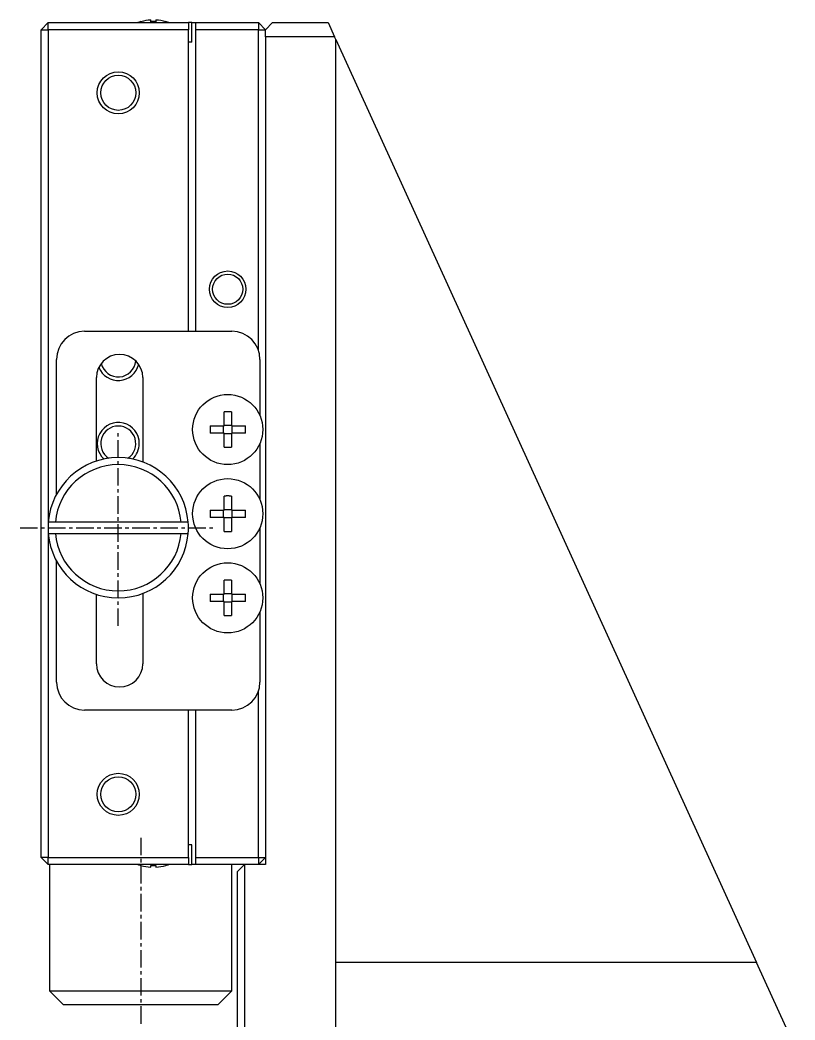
# Model space of a CAD drawing. Extents: x 96 to 331, y 38 to 298.
# Drawn here: x 228.7 to 283.9, y 95.3 to 166.6 of the extents above; entities that cross this region are included whole.
import ezdxf

# ---------------------------------------------------------------- set-up
doc = ezdxf.new("R2010")
doc.units = 0
doc.linetypes.add('CENTER', pattern=[2, 1.25, -0.25, 0.25, -0.25])
doc.layers.get('0').update_dxf_attribs({"linetype": 'CONTINUOUS'})
doc.layers.add('CENTER', color=1, linetype='CENTER')

msp = doc.modelspace()

# ---------------------------------------------------------------- linework, layer by layer
at = {"color": 7, "linetype": 'CONTINUOUS'}
for p, q in [((230.171, 165.899), (230.671, 166.399)), ((230.671, 166.399), (240.671, 166.399)), ((230.671, 165.899), (230.671, 166.399)), ((237.284, 166.469), (237.282, 166.473)), ((237.991, 166.469), (237.991, 166.589)), ((238.351, 166.589), (238.351, 166.469)), ((239.059, 166.473), (239.057, 166.469)), ((240.921, 166.399), (240.671, 166.399)), ((240.671, 166.399), (240.671, 165.899)), ((240.921, 166.399), (241.171, 166.399)), ((240.921, 164.999), (240.921, 166.399)), ((241.171, 166.399), (245.671, 166.399)), ((241.171, 166.399), (241.171, 165.899)), ((245.671, 166.399), (246.171, 165.899)), ((245.671, 166.399), (245.671, 165.899)), ((246.671, 166.399), (246.171, 165.899)), ((246.671, 166.399), (250.624, 166.399)), ((250.624, 166.399), (251.08, 165.399)), ((230.171, 106.899), (230.171, 165.899)), ((230.171, 165.899), (230.671, 165.899)), ((230.671, 165.899), (230.671, 130.399)), ((240.671, 165.899), (230.671, 165.899)), ((240.671, 144.399), (240.671, 165.899)), ((245.671, 165.899), (241.171, 165.899)), ((241.171, 165.899), (241.171, 144.399)), ((245.671, 143.024), (245.671, 165.899)), ((245.671, 165.899), (246.171, 165.899)), ((246.171, 165.399), (246.171, 165.899)), ((246.171, 165.399), (246.171, 106.399)), ((251.08, 165.399), (246.171, 165.399)), ((251.171, 165.2), (251.08, 165.399)), ((240.921, 164.999), (240.671, 164.999)), ((251.171, 165.2), (281.158, 99.399)), ((251.171, 163.399), (251.171, 165.2)), ((251.171, 163.049), (251.171, 163.399)), ((251.171, 159.749), (251.171, 163.049)), ((251.171, 159.399), (251.171, 159.749)), ((251.171, 113.399), (251.171, 159.399)), ((233.271, 144.399), (243.771, 144.399)), ((231.271, 132.774), (231.271, 142.399)), ((245.771, 142.399), (245.771, 138.379)), ((234.121, 135.153), (234.121, 141.099)), ((237.421, 141.099), (237.421, 135.083)), ((243.211, 137.659), (243.211, 138.658)), ((243.731, 138.658), (243.731, 137.659)), ((242.212, 137.659), (243.211, 137.659)), ((243.169, 137.139), (243.169, 137.659)), ((243.211, 137.7), (243.731, 137.7)), ((243.731, 137.659), (244.729, 137.659)), ((243.772, 137.659), (243.772, 137.139)), ((243.211, 137.139), (242.212, 137.139)), ((243.211, 136.14), (243.211, 137.139)), ((243.731, 137.098), (243.211, 137.098)), ((244.729, 137.139), (243.731, 137.139)), ((243.731, 137.139), (243.731, 136.14)), ((245.771, 136.419), (245.771, 132.379)), ((243.211, 131.659), (243.211, 132.658)), ((243.731, 132.658), (243.731, 131.659)), ((242.212, 131.659), (243.211, 131.659)), ((243.169, 131.139), (243.169, 131.659)), ((243.211, 131.7), (243.731, 131.7)), ((243.731, 131.659), (244.729, 131.659)), ((243.772, 131.659), (243.772, 131.139)), ((231.189, 130.799), (230.687, 130.799)), ((240.153, 130.799), (231.189, 130.799)), ((240.655, 130.799), (240.153, 130.799)), ((243.211, 131.139), (242.212, 131.139)), ((243.211, 130.14), (243.211, 131.139)), ((243.731, 131.098), (243.211, 131.098)), ((243.731, 131.139), (243.731, 130.14)), ((244.729, 131.139), (243.731, 131.139)), ((230.671, 130.399), (230.671, 106.899)), ((230.687, 129.999), (231.189, 129.999)), ((231.189, 129.999), (240.153, 129.999)), ((240.153, 129.999), (240.655, 129.999)), ((245.771, 130.419), (245.771, 126.379)), ((231.271, 119.399), (231.271, 128.024)), ((243.211, 125.659), (243.211, 126.658)), ((243.731, 126.658), (243.731, 125.659)), ((234.121, 120.699), (234.121, 125.645)), ((237.421, 125.715), (237.421, 120.699)), ((242.212, 125.659), (243.211, 125.659)), ((243.169, 125.139), (243.169, 125.659)), ((243.211, 125.7), (243.731, 125.7)), ((243.731, 125.659), (244.729, 125.659)), ((243.772, 125.659), (243.772, 125.139)), ((243.211, 125.139), (242.212, 125.139)), ((243.211, 124.14), (243.211, 125.139)), ((243.731, 125.098), (243.211, 125.098)), ((244.729, 125.139), (243.731, 125.139)), ((243.731, 125.139), (243.731, 124.14)), ((245.771, 124.419), (245.771, 119.399)), ((245.671, 106.899), (245.671, 118.775)), ((243.771, 117.399), (233.271, 117.399)), ((240.671, 106.899), (240.671, 117.399)), ((241.171, 117.399), (241.171, 106.899)), ((251.171, 113.049), (251.171, 113.399)), ((251.171, 109.749), (251.171, 113.049)), ((251.171, 109.399), (251.171, 109.749)), ((251.171, 89.399), (251.171, 109.399)), ((240.921, 107.799), (240.671, 107.799)), ((240.921, 106.399), (240.921, 107.799)), ((230.671, 106.399), (230.171, 106.899)), ((230.671, 106.899), (230.171, 106.899)), ((230.671, 106.899), (240.671, 106.899)), ((230.671, 106.399), (230.671, 106.899)), ((240.671, 106.399), (230.671, 106.399)), ((230.771, 106.399), (230.771, 97.399)), ((237.282, 106.325), (237.284, 106.33)), ((237.991, 106.209), (237.991, 106.33)), ((238.351, 106.33), (238.351, 106.209)), ((239.057, 106.33), (239.059, 106.325)), ((240.671, 106.899), (240.671, 106.399)), ((240.671, 106.399), (240.921, 106.399)), ((241.171, 106.399), (240.921, 106.399)), ((241.171, 106.899), (245.671, 106.899)), ((241.171, 106.899), (241.171, 106.399)), ((244.671, 106.399), (241.171, 106.399)), ((243.771, 97.399), (243.771, 106.399)), ((244.171, 105.899), (244.671, 106.399)), ((244.671, 106.399), (244.671, 82.399)), ((246.171, 106.399), (244.671, 106.399)), ((245.671, 106.399), (246.171, 106.899)), ((245.671, 106.899), (246.171, 106.899)), ((245.671, 106.899), (245.671, 106.399)), ((244.171, 81.899), (244.171, 105.899)), ((283.892, 93.399), (281.158, 99.399)), ((230.771, 97.399), (237.212, 97.399)), ((230.771, 97.399), (231.771, 96.399)), ((237.212, 97.399), (243.771, 97.399)), ((242.771, 96.399), (243.771, 97.399)), ((237.221, 96.399), (231.771, 96.399)), ((242.771, 96.399), (237.221, 96.399))]:
    msp.add_line(p, q, dxfattribs=at)
at = {"color": 9, "linetype": 'CONTINUOUS'}
msp.add_line((281.158, 99.399), (251.171, 99.399), dxfattribs=at)
at = {"color": 7, "linetype": 'CONTINUOUS'}
for points in [[(238.351, 166.469, 0), (238.348, 166.469, 0), (238.345, 166.469, 0), (238.342, 166.469, 0), (238.34, 166.469, 0), (238.337, 166.469, 0), (238.334, 166.469, 0), (238.331, 166.47, 0), (238.328, 166.47, 0), (238.325, 166.47, 0), (238.323, 166.47, 0), (238.32, 166.47, 0), (238.317, 166.47, 0), (238.314, 166.47, 0), (238.311, 166.47, 0), (238.309, 166.471, 0), (238.306, 166.471, 0), (238.303, 166.471, 0), (238.3, 166.471, 0), (238.297, 166.471, 0), (238.295, 166.471, 0), (238.292, 166.471, 0), (238.289, 166.471, 0), (238.286, 166.471, 0), (238.283, 166.471, 0), (238.28, 166.472, 0), (238.278, 166.472, 0), (238.275, 166.472, 0), (238.272, 166.472, 0), (238.269, 166.472, 0), (238.266, 166.472, 0), (238.264, 166.472, 0), (238.261, 166.472, 0), (238.258, 166.472, 0), (238.255, 166.472, 0), (238.252, 166.472, 0), (238.25, 166.472, 0), (238.247, 166.472, 0), (238.244, 166.472, 0), (238.241, 166.473, 0), (238.238, 166.473, 0), (238.235, 166.473, 0), (238.233, 166.473, 0), (238.23, 166.473, 0), (238.227, 166.473, 0), (238.224, 166.473, 0), (238.221, 166.473, 0), (238.219, 166.473, 0), (238.216, 166.473, 0), (238.213, 166.473, 0), (238.21, 166.473, 0), (238.207, 166.473, 0), (238.205, 166.473, 0), (238.202, 166.473, 0), (238.199, 166.473, 0), (238.196, 166.473, 0), (238.193, 166.473, 0), (238.19, 166.473, 0), (238.188, 166.473, 0), (238.185, 166.473, 0), (238.182, 166.473, 0), (238.179, 166.473, 0), (238.176, 166.473, 0), (238.174, 166.473, 0), (238.171, 166.473, 0), (238.168, 166.473, 0), (238.165, 166.473, 0), (238.162, 166.473, 0), (238.159, 166.473, 0), (238.157, 166.473, 0), (238.154, 166.473, 0), (238.151, 166.473, 0), (238.148, 166.473, 0), (238.145, 166.473, 0), (238.143, 166.473, 0), (238.14, 166.473, 0), (238.137, 166.473, 0), (238.134, 166.473, 0), (238.131, 166.473, 0), (238.129, 166.473, 0), (238.126, 166.473, 0), (238.123, 166.473, 0), (238.12, 166.473, 0), (238.117, 166.473, 0), (238.114, 166.473, 0), (238.112, 166.473, 0), (238.109, 166.473, 0), (238.106, 166.473, 0), (238.103, 166.473, 0), (238.1, 166.473, 0), (238.098, 166.472, 0), (238.095, 166.472, 0), (238.092, 166.472, 0), (238.089, 166.472, 0), (238.086, 166.472, 0), (238.084, 166.472, 0), (238.081, 166.472, 0), (238.078, 166.472, 0), (238.075, 166.472, 0), (238.072, 166.472, 0), (238.069, 166.472, 0), (238.067, 166.472, 0), (238.064, 166.472, 0), (238.061, 166.472, 0), (238.058, 166.471, 0), (238.055, 166.471, 0), (238.053, 166.471, 0), (238.05, 166.471, 0), (238.047, 166.471, 0), (238.044, 166.471, 0), (238.041, 166.471, 0), (238.039, 166.471, 0), (238.036, 166.471, 0), (238.033, 166.471, 0), (238.03, 166.47, 0), (238.027, 166.47, 0), (238.024, 166.47, 0), (238.022, 166.47, 0), (238.019, 166.47, 0), (238.016, 166.47, 0), (238.013, 166.47, 0), (238.01, 166.47, 0), (238.008, 166.469, 0), (238.005, 166.469, 0), (238.002, 166.469, 0), (237.999, 166.469, 0), (237.996, 166.469, 0), (237.994, 166.469, 0), (237.991, 166.469, 0)], [(243.731, 138.658, 0), (243.727, 138.658, 0), (243.723, 138.658, 0), (243.719, 138.658, 0), (243.715, 138.658, 0), (243.71, 138.658, 0), (243.706, 138.658, 0), (243.702, 138.658, 0), (243.698, 138.658, 0), (243.694, 138.659, 0), (243.69, 138.659, 0), (243.686, 138.659, 0), (243.682, 138.659, 0), (243.678, 138.659, 0), (243.674, 138.659, 0), (243.67, 138.659, 0), (243.666, 138.659, 0), (243.662, 138.659, 0), (243.658, 138.659, 0), (243.654, 138.659, 0), (243.65, 138.659, 0), (243.645, 138.66, 0), (243.641, 138.66, 0), (243.637, 138.66, 0), (243.633, 138.66, 0), (243.629, 138.66, 0), (243.625, 138.66, 0), (243.621, 138.66, 0), (243.617, 138.66, 0), (243.613, 138.66, 0), (243.609, 138.66, 0), (243.605, 138.66, 0), (243.601, 138.66, 0), (243.597, 138.66, 0), (243.593, 138.66, 0), (243.589, 138.66, 0), (243.585, 138.66, 0), (243.58, 138.66, 0), (243.576, 138.66, 0), (243.572, 138.661, 0), (243.568, 138.661, 0), (243.564, 138.661, 0), (243.56, 138.661, 0), (243.556, 138.661, 0), (243.552, 138.661, 0), (243.548, 138.661, 0), (243.544, 138.661, 0), (243.54, 138.661, 0), (243.536, 138.661, 0), (243.532, 138.661, 0), (243.528, 138.661, 0), (243.524, 138.661, 0), (243.52, 138.661, 0), (243.515, 138.661, 0), (243.511, 138.661, 0), (243.507, 138.661, 0), (243.503, 138.661, 0), (243.499, 138.661, 0), (243.495, 138.661, 0), (243.491, 138.661, 0), (243.487, 138.661, 0), (243.483, 138.661, 0), (243.479, 138.661, 0), (243.475, 138.661, 0), (243.471, 138.661, 0), (243.467, 138.661, 0), (243.463, 138.661, 0), (243.459, 138.661, 0), (243.454, 138.661, 0), (243.45, 138.661, 0), (243.446, 138.661, 0), (243.442, 138.661, 0), (243.438, 138.661, 0), (243.434, 138.661, 0), (243.43, 138.661, 0), (243.426, 138.661, 0), (243.422, 138.661, 0), (243.418, 138.661, 0), (243.414, 138.661, 0), (243.41, 138.661, 0), (243.406, 138.661, 0), (243.402, 138.661, 0), (243.398, 138.661, 0), (243.394, 138.661, 0), (243.389, 138.661, 0), (243.385, 138.661, 0), (243.381, 138.661, 0), (243.377, 138.661, 0), (243.373, 138.661, 0), (243.369, 138.661, 0), (243.365, 138.66, 0), (243.361, 138.66, 0), (243.357, 138.66, 0), (243.353, 138.66, 0), (243.349, 138.66, 0), (243.345, 138.66, 0), (243.341, 138.66, 0), (243.337, 138.66, 0), (243.333, 138.66, 0), (243.328, 138.66, 0), (243.324, 138.66, 0), (243.32, 138.66, 0), (243.316, 138.66, 0), (243.312, 138.66, 0), (243.308, 138.66, 0), (243.304, 138.66, 0), (243.3, 138.66, 0), (243.296, 138.66, 0), (243.292, 138.659, 0), (243.288, 138.659, 0), (243.284, 138.659, 0), (243.28, 138.659, 0), (243.276, 138.659, 0), (243.272, 138.659, 0), (243.268, 138.659, 0), (243.264, 138.659, 0), (243.259, 138.659, 0), (243.255, 138.659, 0), (243.251, 138.659, 0), (243.247, 138.659, 0), (243.243, 138.658, 0), (243.239, 138.658, 0), (243.235, 138.658, 0), (243.231, 138.658, 0), (243.227, 138.658, 0), (243.223, 138.658, 0), (243.219, 138.658, 0), (243.215, 138.658, 0), (243.211, 138.658, 0)], [(242.212, 137.659, 0), (242.212, 137.655, 0), (242.212, 137.651, 0), (242.212, 137.647, 0), (242.212, 137.643, 0), (242.212, 137.639, 0), (242.212, 137.635, 0), (242.211, 137.631, 0), (242.211, 137.627, 0), (242.211, 137.623, 0), (242.211, 137.618, 0), (242.211, 137.614, 0), (242.211, 137.61, 0), (242.211, 137.606, 0), (242.211, 137.602, 0), (242.211, 137.598, 0), (242.211, 137.594, 0), (242.211, 137.59, 0), (242.211, 137.586, 0), (242.21, 137.582, 0), (242.21, 137.578, 0), (242.21, 137.574, 0), (242.21, 137.57, 0), (242.21, 137.566, 0), (242.21, 137.562, 0), (242.21, 137.558, 0), (242.21, 137.554, 0), (242.21, 137.549, 0), (242.21, 137.545, 0), (242.21, 137.541, 0), (242.21, 137.537, 0), (242.21, 137.533, 0), (242.21, 137.529, 0), (242.21, 137.525, 0), (242.21, 137.521, 0), (242.209, 137.517, 0), (242.209, 137.513, 0), (242.209, 137.509, 0), (242.209, 137.505, 0), (242.209, 137.501, 0), (242.209, 137.497, 0), (242.209, 137.493, 0), (242.209, 137.489, 0), (242.209, 137.484, 0), (242.209, 137.48, 0), (242.209, 137.476, 0), (242.209, 137.472, 0), (242.209, 137.468, 0), (242.209, 137.464, 0), (242.209, 137.46, 0), (242.209, 137.456, 0), (242.209, 137.452, 0), (242.209, 137.448, 0), (242.209, 137.444, 0), (242.209, 137.44, 0), (242.209, 137.436, 0), (242.209, 137.432, 0), (242.209, 137.428, 0), (242.209, 137.423, 0), (242.209, 137.419, 0), (242.209, 137.415, 0), (242.209, 137.411, 0), (242.209, 137.407, 0), (242.209, 137.403, 0), (242.209, 137.399, 0), (242.209, 137.395, 0), (242.209, 137.391, 0), (242.209, 137.387, 0), (242.209, 137.383, 0), (242.209, 137.379, 0), (242.209, 137.375, 0), (242.209, 137.371, 0), (242.209, 137.367, 0), (242.209, 137.362, 0), (242.209, 137.358, 0), (242.209, 137.354, 0), (242.209, 137.35, 0), (242.209, 137.346, 0), (242.209, 137.342, 0), (242.209, 137.338, 0), (242.209, 137.334, 0), (242.209, 137.33, 0), (242.209, 137.326, 0), (242.209, 137.322, 0), (242.209, 137.318, 0), (242.209, 137.314, 0), (242.209, 137.31, 0), (242.209, 137.306, 0), (242.209, 137.302, 0), (242.209, 137.297, 0), (242.209, 137.293, 0), (242.209, 137.289, 0), (242.209, 137.285, 0), (242.209, 137.281, 0), (242.21, 137.277, 0), (242.21, 137.273, 0), (242.21, 137.269, 0), (242.21, 137.265, 0), (242.21, 137.261, 0), (242.21, 137.257, 0), (242.21, 137.253, 0), (242.21, 137.249, 0), (242.21, 137.245, 0), (242.21, 137.241, 0), (242.21, 137.237, 0), (242.21, 137.232, 0), (242.21, 137.228, 0), (242.21, 137.224, 0), (242.21, 137.22, 0), (242.21, 137.216, 0), (242.211, 137.212, 0), (242.211, 137.208, 0), (242.211, 137.204, 0), (242.211, 137.2, 0), (242.211, 137.196, 0), (242.211, 137.192, 0), (242.211, 137.188, 0), (242.211, 137.184, 0), (242.211, 137.18, 0), (242.211, 137.176, 0), (242.211, 137.172, 0), (242.211, 137.167, 0), (242.212, 137.163, 0), (242.212, 137.159, 0), (242.212, 137.155, 0), (242.212, 137.151, 0), (242.212, 137.147, 0), (242.212, 137.143, 0), (242.212, 137.139, 0)], [(244.729, 137.139, 0), (244.729, 137.143, 0), (244.73, 137.147, 0), (244.73, 137.151, 0), (244.73, 137.155, 0), (244.73, 137.159, 0), (244.73, 137.163, 0), (244.73, 137.167, 0), (244.73, 137.172, 0), (244.73, 137.176, 0), (244.73, 137.18, 0), (244.73, 137.184, 0), (244.73, 137.188, 0), (244.731, 137.192, 0), (244.731, 137.196, 0), (244.731, 137.2, 0), (244.731, 137.204, 0), (244.731, 137.208, 0), (244.731, 137.212, 0), (244.731, 137.216, 0), (244.731, 137.22, 0), (244.731, 137.224, 0), (244.731, 137.228, 0), (244.731, 137.232, 0), (244.731, 137.237, 0), (244.731, 137.241, 0), (244.731, 137.245, 0), (244.732, 137.249, 0), (244.732, 137.253, 0), (244.732, 137.257, 0), (244.732, 137.261, 0), (244.732, 137.265, 0), (244.732, 137.269, 0), (244.732, 137.273, 0), (244.732, 137.277, 0), (244.732, 137.281, 0), (244.732, 137.285, 0), (244.732, 137.289, 0), (244.732, 137.293, 0), (244.732, 137.297, 0), (244.732, 137.302, 0), (244.732, 137.306, 0), (244.732, 137.31, 0), (244.732, 137.314, 0), (244.732, 137.318, 0), (244.732, 137.322, 0), (244.732, 137.326, 0), (244.732, 137.33, 0), (244.732, 137.334, 0), (244.732, 137.338, 0), (244.733, 137.342, 0), (244.733, 137.346, 0), (244.733, 137.35, 0), (244.733, 137.354, 0), (244.733, 137.358, 0), (244.733, 137.362, 0), (244.733, 137.367, 0), (244.733, 137.371, 0), (244.733, 137.375, 0), (244.733, 137.379, 0), (244.733, 137.383, 0), (244.733, 137.387, 0), (244.733, 137.391, 0), (244.733, 137.395, 0), (244.733, 137.399, 0), (244.733, 137.403, 0), (244.733, 137.407, 0), (244.733, 137.411, 0), (244.733, 137.415, 0), (244.733, 137.419, 0), (244.733, 137.423, 0), (244.733, 137.428, 0), (244.733, 137.432, 0), (244.733, 137.436, 0), (244.733, 137.44, 0), (244.733, 137.444, 0), (244.733, 137.448, 0), (244.733, 137.452, 0), (244.733, 137.456, 0), (244.732, 137.46, 0), (244.732, 137.464, 0), (244.732, 137.468, 0), (244.732, 137.472, 0), (244.732, 137.476, 0), (244.732, 137.48, 0), (244.732, 137.484, 0), (244.732, 137.489, 0), (244.732, 137.493, 0), (244.732, 137.497, 0), (244.732, 137.501, 0), (244.732, 137.505, 0), (244.732, 137.509, 0), (244.732, 137.513, 0), (244.732, 137.517, 0), (244.732, 137.521, 0), (244.732, 137.525, 0), (244.732, 137.529, 0), (244.732, 137.533, 0), (244.732, 137.537, 0), (244.732, 137.541, 0), (244.732, 137.545, 0), (244.732, 137.549, 0), (244.731, 137.554, 0), (244.731, 137.558, 0), (244.731, 137.562, 0), (244.731, 137.566, 0), (244.731, 137.57, 0), (244.731, 137.574, 0), (244.731, 137.578, 0), (244.731, 137.582, 0), (244.731, 137.586, 0), (244.731, 137.59, 0), (244.731, 137.594, 0), (244.731, 137.598, 0), (244.731, 137.602, 0), (244.731, 137.606, 0), (244.73, 137.61, 0), (244.73, 137.614, 0), (244.73, 137.618, 0), (244.73, 137.623, 0), (244.73, 137.627, 0), (244.73, 137.631, 0), (244.73, 137.635, 0), (244.73, 137.639, 0), (244.73, 137.643, 0), (244.73, 137.647, 0), (244.73, 137.651, 0), (244.729, 137.655, 0), (244.729, 137.659, 0)], [(243.211, 136.14, 0), (243.215, 136.14, 0), (243.219, 136.14, 0), (243.223, 136.14, 0), (243.227, 136.14, 0), (243.231, 136.14, 0), (243.235, 136.14, 0), (243.239, 136.14, 0), (243.243, 136.14, 0), (243.247, 136.14, 0), (243.251, 136.14, 0), (243.255, 136.139, 0), (243.259, 136.139, 0), (243.264, 136.139, 0), (243.268, 136.139, 0), (243.272, 136.139, 0), (243.276, 136.139, 0), (243.28, 136.139, 0), (243.284, 136.139, 0), (243.288, 136.139, 0), (243.292, 136.139, 0), (243.296, 136.139, 0), (243.3, 136.139, 0), (243.304, 136.139, 0), (243.308, 136.138, 0), (243.312, 136.138, 0), (243.316, 136.138, 0), (243.32, 136.138, 0), (243.324, 136.138, 0), (243.328, 136.138, 0), (243.333, 136.138, 0), (243.337, 136.138, 0), (243.341, 136.138, 0), (243.345, 136.138, 0), (243.349, 136.138, 0), (243.353, 136.138, 0), (243.357, 136.138, 0), (243.361, 136.138, 0), (243.365, 136.138, 0), (243.369, 136.138, 0), (243.373, 136.138, 0), (243.377, 136.138, 0), (243.381, 136.138, 0), (243.385, 136.138, 0), (243.389, 136.137, 0), (243.394, 136.137, 0), (243.398, 136.137, 0), (243.402, 136.137, 0), (243.406, 136.137, 0), (243.41, 136.137, 0), (243.414, 136.137, 0), (243.418, 136.137, 0), (243.422, 136.137, 0), (243.426, 136.137, 0), (243.43, 136.137, 0), (243.434, 136.137, 0), (243.438, 136.137, 0), (243.442, 136.137, 0), (243.446, 136.137, 0), (243.45, 136.137, 0), (243.454, 136.137, 0), (243.459, 136.137, 0), (243.463, 136.137, 0), (243.467, 136.137, 0), (243.471, 136.137, 0), (243.475, 136.137, 0), (243.479, 136.137, 0), (243.483, 136.137, 0), (243.487, 136.137, 0), (243.491, 136.137, 0), (243.495, 136.137, 0), (243.499, 136.137, 0), (243.503, 136.137, 0), (243.507, 136.137, 0), (243.511, 136.137, 0), (243.515, 136.137, 0), (243.52, 136.137, 0), (243.524, 136.137, 0), (243.528, 136.137, 0), (243.532, 136.137, 0), (243.536, 136.137, 0), (243.54, 136.137, 0), (243.544, 136.137, 0), (243.548, 136.137, 0), (243.552, 136.137, 0), (243.556, 136.138, 0), (243.56, 136.138, 0), (243.564, 136.138, 0), (243.568, 136.138, 0), (243.572, 136.138, 0), (243.576, 136.138, 0), (243.58, 136.138, 0), (243.585, 136.138, 0), (243.589, 136.138, 0), (243.593, 136.138, 0), (243.597, 136.138, 0), (243.601, 136.138, 0), (243.605, 136.138, 0), (243.609, 136.138, 0), (243.613, 136.138, 0), (243.617, 136.138, 0), (243.621, 136.138, 0), (243.625, 136.138, 0), (243.629, 136.138, 0), (243.633, 136.138, 0), (243.637, 136.139, 0), (243.641, 136.139, 0), (243.645, 136.139, 0), (243.65, 136.139, 0), (243.654, 136.139, 0), (243.658, 136.139, 0), (243.662, 136.139, 0), (243.666, 136.139, 0), (243.67, 136.139, 0), (243.674, 136.139, 0), (243.678, 136.139, 0), (243.682, 136.139, 0), (243.686, 136.139, 0), (243.69, 136.14, 0), (243.694, 136.14, 0), (243.698, 136.14, 0), (243.702, 136.14, 0), (243.706, 136.14, 0), (243.71, 136.14, 0), (243.715, 136.14, 0), (243.719, 136.14, 0), (243.723, 136.14, 0), (243.727, 136.14, 0), (243.731, 136.14, 0)], [(243.731, 132.658, 0), (243.727, 132.658, 0), (243.723, 132.658, 0), (243.719, 132.658, 0), (243.715, 132.658, 0), (243.71, 132.658, 0), (243.706, 132.658, 0), (243.702, 132.658, 0), (243.698, 132.658, 0), (243.694, 132.659, 0), (243.69, 132.659, 0), (243.686, 132.659, 0), (243.682, 132.659, 0), (243.678, 132.659, 0), (243.674, 132.659, 0), (243.67, 132.659, 0), (243.666, 132.659, 0), (243.662, 132.659, 0), (243.658, 132.659, 0), (243.654, 132.659, 0), (243.65, 132.659, 0), (243.645, 132.66, 0), (243.641, 132.66, 0), (243.637, 132.66, 0), (243.633, 132.66, 0), (243.629, 132.66, 0), (243.625, 132.66, 0), (243.621, 132.66, 0), (243.617, 132.66, 0), (243.613, 132.66, 0), (243.609, 132.66, 0), (243.605, 132.66, 0), (243.601, 132.66, 0), (243.597, 132.66, 0), (243.593, 132.66, 0), (243.589, 132.66, 0), (243.585, 132.66, 0), (243.58, 132.66, 0), (243.576, 132.66, 0), (243.572, 132.661, 0), (243.568, 132.661, 0), (243.564, 132.661, 0), (243.56, 132.661, 0), (243.556, 132.661, 0), (243.552, 132.661, 0), (243.548, 132.661, 0), (243.544, 132.661, 0), (243.54, 132.661, 0), (243.536, 132.661, 0), (243.532, 132.661, 0), (243.528, 132.661, 0), (243.524, 132.661, 0), (243.52, 132.661, 0), (243.515, 132.661, 0), (243.511, 132.661, 0), (243.507, 132.661, 0), (243.503, 132.661, 0), (243.499, 132.661, 0), (243.495, 132.661, 0), (243.491, 132.661, 0), (243.487, 132.661, 0), (243.483, 132.661, 0), (243.479, 132.661, 0), (243.475, 132.661, 0), (243.471, 132.661, 0), (243.467, 132.661, 0), (243.463, 132.661, 0), (243.459, 132.661, 0), (243.454, 132.661, 0), (243.45, 132.661, 0), (243.446, 132.661, 0), (243.442, 132.661, 0), (243.438, 132.661, 0), (243.434, 132.661, 0), (243.43, 132.661, 0), (243.426, 132.661, 0), (243.422, 132.661, 0), (243.418, 132.661, 0), (243.414, 132.661, 0), (243.41, 132.661, 0), (243.406, 132.661, 0), (243.402, 132.661, 0), (243.398, 132.661, 0), (243.394, 132.661, 0), (243.389, 132.661, 0), (243.385, 132.661, 0), (243.381, 132.661, 0), (243.377, 132.661, 0), (243.373, 132.661, 0), (243.369, 132.661, 0), (243.365, 132.66, 0), (243.361, 132.66, 0), (243.357, 132.66, 0), (243.353, 132.66, 0), (243.349, 132.66, 0), (243.345, 132.66, 0), (243.341, 132.66, 0), (243.337, 132.66, 0), (243.333, 132.66, 0), (243.328, 132.66, 0), (243.324, 132.66, 0), (243.32, 132.66, 0), (243.316, 132.66, 0), (243.312, 132.66, 0), (243.308, 132.66, 0), (243.304, 132.66, 0), (243.3, 132.66, 0), (243.296, 132.66, 0), (243.292, 132.659, 0), (243.288, 132.659, 0), (243.284, 132.659, 0), (243.28, 132.659, 0), (243.276, 132.659, 0), (243.272, 132.659, 0), (243.268, 132.659, 0), (243.264, 132.659, 0), (243.259, 132.659, 0), (243.255, 132.659, 0), (243.251, 132.659, 0), (243.247, 132.659, 0), (243.243, 132.658, 0), (243.239, 132.658, 0), (243.235, 132.658, 0), (243.231, 132.658, 0), (243.227, 132.658, 0), (243.223, 132.658, 0), (243.219, 132.658, 0), (243.215, 132.658, 0), (243.211, 132.658, 0)], [(242.212, 131.659, 0), (242.212, 131.655, 0), (242.212, 131.651, 0), (242.212, 131.647, 0), (242.212, 131.643, 0), (242.212, 131.639, 0), (242.212, 131.635, 0), (242.211, 131.631, 0), (242.211, 131.627, 0), (242.211, 131.623, 0), (242.211, 131.618, 0), (242.211, 131.614, 0), (242.211, 131.61, 0), (242.211, 131.606, 0), (242.211, 131.602, 0), (242.211, 131.598, 0), (242.211, 131.594, 0), (242.211, 131.59, 0), (242.211, 131.586, 0), (242.21, 131.582, 0), (242.21, 131.578, 0), (242.21, 131.574, 0), (242.21, 131.57, 0), (242.21, 131.566, 0), (242.21, 131.562, 0), (242.21, 131.558, 0), (242.21, 131.554, 0), (242.21, 131.549, 0), (242.21, 131.545, 0), (242.21, 131.541, 0), (242.21, 131.537, 0), (242.21, 131.533, 0), (242.21, 131.529, 0), (242.21, 131.525, 0), (242.21, 131.521, 0), (242.209, 131.517, 0), (242.209, 131.513, 0), (242.209, 131.509, 0), (242.209, 131.505, 0), (242.209, 131.501, 0), (242.209, 131.497, 0), (242.209, 131.493, 0), (242.209, 131.489, 0), (242.209, 131.484, 0), (242.209, 131.48, 0), (242.209, 131.476, 0), (242.209, 131.472, 0), (242.209, 131.468, 0), (242.209, 131.464, 0), (242.209, 131.46, 0), (242.209, 131.456, 0), (242.209, 131.452, 0), (242.209, 131.448, 0), (242.209, 131.444, 0), (242.209, 131.44, 0), (242.209, 131.436, 0), (242.209, 131.432, 0), (242.209, 131.428, 0), (242.209, 131.423, 0), (242.209, 131.419, 0), (242.209, 131.415, 0), (242.209, 131.411, 0), (242.209, 131.407, 0), (242.209, 131.403, 0), (242.209, 131.399, 0), (242.209, 131.395, 0), (242.209, 131.391, 0), (242.209, 131.387, 0), (242.209, 131.383, 0), (242.209, 131.379, 0), (242.209, 131.375, 0), (242.209, 131.371, 0), (242.209, 131.367, 0), (242.209, 131.362, 0), (242.209, 131.358, 0), (242.209, 131.354, 0), (242.209, 131.35, 0), (242.209, 131.346, 0), (242.209, 131.342, 0), (242.209, 131.338, 0), (242.209, 131.334, 0), (242.209, 131.33, 0), (242.209, 131.326, 0), (242.209, 131.322, 0), (242.209, 131.318, 0), (242.209, 131.314, 0), (242.209, 131.31, 0), (242.209, 131.306, 0), (242.209, 131.302, 0), (242.209, 131.297, 0), (242.209, 131.293, 0), (242.209, 131.289, 0), (242.209, 131.285, 0), (242.209, 131.281, 0), (242.21, 131.277, 0), (242.21, 131.273, 0), (242.21, 131.269, 0), (242.21, 131.265, 0), (242.21, 131.261, 0), (242.21, 131.257, 0), (242.21, 131.253, 0), (242.21, 131.249, 0), (242.21, 131.245, 0), (242.21, 131.241, 0), (242.21, 131.237, 0), (242.21, 131.232, 0), (242.21, 131.228, 0), (242.21, 131.224, 0), (242.21, 131.22, 0), (242.21, 131.216, 0), (242.211, 131.212, 0), (242.211, 131.208, 0), (242.211, 131.204, 0), (242.211, 131.2, 0), (242.211, 131.196, 0), (242.211, 131.192, 0), (242.211, 131.188, 0), (242.211, 131.184, 0), (242.211, 131.18, 0), (242.211, 131.176, 0), (242.211, 131.172, 0), (242.211, 131.167, 0), (242.212, 131.163, 0), (242.212, 131.159, 0), (242.212, 131.155, 0), (242.212, 131.151, 0), (242.212, 131.147, 0), (242.212, 131.143, 0), (242.212, 131.139, 0)], [(244.729, 131.139, 0), (244.729, 131.143, 0), (244.73, 131.147, 0), (244.73, 131.151, 0), (244.73, 131.155, 0), (244.73, 131.159, 0), (244.73, 131.163, 0), (244.73, 131.167, 0), (244.73, 131.172, 0), (244.73, 131.176, 0), (244.73, 131.18, 0), (244.73, 131.184, 0), (244.73, 131.188, 0), (244.731, 131.192, 0), (244.731, 131.196, 0), (244.731, 131.2, 0), (244.731, 131.204, 0), (244.731, 131.208, 0), (244.731, 131.212, 0), (244.731, 131.216, 0), (244.731, 131.22, 0), (244.731, 131.224, 0), (244.731, 131.228, 0), (244.731, 131.232, 0), (244.731, 131.237, 0), (244.731, 131.241, 0), (244.731, 131.245, 0), (244.732, 131.249, 0), (244.732, 131.253, 0), (244.732, 131.257, 0), (244.732, 131.261, 0), (244.732, 131.265, 0), (244.732, 131.269, 0), (244.732, 131.273, 0), (244.732, 131.277, 0), (244.732, 131.281, 0), (244.732, 131.285, 0), (244.732, 131.289, 0), (244.732, 131.293, 0), (244.732, 131.297, 0), (244.732, 131.302, 0), (244.732, 131.306, 0), (244.732, 131.31, 0), (244.732, 131.314, 0), (244.732, 131.318, 0), (244.732, 131.322, 0), (244.732, 131.326, 0), (244.732, 131.33, 0), (244.732, 131.334, 0), (244.732, 131.338, 0), (244.733, 131.342, 0), (244.733, 131.346, 0), (244.733, 131.35, 0), (244.733, 131.354, 0), (244.733, 131.358, 0), (244.733, 131.362, 0), (244.733, 131.367, 0), (244.733, 131.371, 0), (244.733, 131.375, 0), (244.733, 131.379, 0), (244.733, 131.383, 0), (244.733, 131.387, 0), (244.733, 131.391, 0), (244.733, 131.395, 0), (244.733, 131.399, 0), (244.733, 131.403, 0), (244.733, 131.407, 0), (244.733, 131.411, 0), (244.733, 131.415, 0), (244.733, 131.419, 0), (244.733, 131.423, 0), (244.733, 131.428, 0), (244.733, 131.432, 0), (244.733, 131.436, 0), (244.733, 131.44, 0), (244.733, 131.444, 0), (244.733, 131.448, 0), (244.733, 131.452, 0), (244.733, 131.456, 0), (244.732, 131.46, 0), (244.732, 131.464, 0), (244.732, 131.468, 0), (244.732, 131.472, 0), (244.732, 131.476, 0), (244.732, 131.48, 0), (244.732, 131.484, 0), (244.732, 131.489, 0), (244.732, 131.493, 0), (244.732, 131.497, 0), (244.732, 131.501, 0), (244.732, 131.505, 0), (244.732, 131.509, 0), (244.732, 131.513, 0), (244.732, 131.517, 0), (244.732, 131.521, 0), (244.732, 131.525, 0), (244.732, 131.529, 0), (244.732, 131.533, 0), (244.732, 131.537, 0), (244.732, 131.541, 0), (244.732, 131.545, 0), (244.732, 131.549, 0), (244.731, 131.554, 0), (244.731, 131.558, 0), (244.731, 131.562, 0), (244.731, 131.566, 0), (244.731, 131.57, 0), (244.731, 131.574, 0), (244.731, 131.578, 0), (244.731, 131.582, 0), (244.731, 131.586, 0), (244.731, 131.59, 0), (244.731, 131.594, 0), (244.731, 131.598, 0), (244.731, 131.602, 0), (244.731, 131.606, 0), (244.73, 131.61, 0), (244.73, 131.614, 0), (244.73, 131.618, 0), (244.73, 131.623, 0), (244.73, 131.627, 0), (244.73, 131.631, 0), (244.73, 131.635, 0), (244.73, 131.639, 0), (244.73, 131.643, 0), (244.73, 131.647, 0), (244.73, 131.651, 0), (244.729, 131.655, 0), (244.729, 131.659, 0)], [(243.211, 130.14, 0), (243.215, 130.14, 0), (243.219, 130.14, 0), (243.223, 130.14, 0), (243.227, 130.14, 0), (243.231, 130.14, 0), (243.235, 130.14, 0), (243.239, 130.14, 0), (243.243, 130.14, 0), (243.247, 130.14, 0), (243.251, 130.14, 0), (243.255, 130.139, 0), (243.259, 130.139, 0), (243.264, 130.139, 0), (243.268, 130.139, 0), (243.272, 130.139, 0), (243.276, 130.139, 0), (243.28, 130.139, 0), (243.284, 130.139, 0), (243.288, 130.139, 0), (243.292, 130.139, 0), (243.296, 130.139, 0), (243.3, 130.139, 0), (243.304, 130.139, 0), (243.308, 130.138, 0), (243.312, 130.138, 0), (243.316, 130.138, 0), (243.32, 130.138, 0), (243.324, 130.138, 0), (243.328, 130.138, 0), (243.333, 130.138, 0), (243.337, 130.138, 0), (243.341, 130.138, 0), (243.345, 130.138, 0), (243.349, 130.138, 0), (243.353, 130.138, 0), (243.357, 130.138, 0), (243.361, 130.138, 0), (243.365, 130.138, 0), (243.369, 130.138, 0), (243.373, 130.138, 0), (243.377, 130.138, 0), (243.381, 130.138, 0), (243.385, 130.138, 0), (243.389, 130.137, 0), (243.394, 130.137, 0), (243.398, 130.137, 0), (243.402, 130.137, 0), (243.406, 130.137, 0), (243.41, 130.137, 0), (243.414, 130.137, 0), (243.418, 130.137, 0), (243.422, 130.137, 0), (243.426, 130.137, 0), (243.43, 130.137, 0), (243.434, 130.137, 0), (243.438, 130.137, 0), (243.442, 130.137, 0), (243.446, 130.137, 0), (243.45, 130.137, 0), (243.454, 130.137, 0), (243.459, 130.137, 0), (243.463, 130.137, 0), (243.467, 130.137, 0), (243.471, 130.137, 0), (243.475, 130.137, 0), (243.479, 130.137, 0), (243.483, 130.137, 0), (243.487, 130.137, 0), (243.491, 130.137, 0), (243.495, 130.137, 0), (243.499, 130.137, 0), (243.503, 130.137, 0), (243.507, 130.137, 0), (243.511, 130.137, 0), (243.515, 130.137, 0), (243.52, 130.137, 0), (243.524, 130.137, 0), (243.528, 130.137, 0), (243.532, 130.137, 0), (243.536, 130.137, 0), (243.54, 130.137, 0), (243.544, 130.137, 0), (243.548, 130.137, 0), (243.552, 130.137, 0), (243.556, 130.138, 0), (243.56, 130.138, 0), (243.564, 130.138, 0), (243.568, 130.138, 0), (243.572, 130.138, 0), (243.576, 130.138, 0), (243.58, 130.138, 0), (243.585, 130.138, 0), (243.589, 130.138, 0), (243.593, 130.138, 0), (243.597, 130.138, 0), (243.601, 130.138, 0), (243.605, 130.138, 0), (243.609, 130.138, 0), (243.613, 130.138, 0), (243.617, 130.138, 0), (243.621, 130.138, 0), (243.625, 130.138, 0), (243.629, 130.138, 0), (243.633, 130.138, 0), (243.637, 130.139, 0), (243.641, 130.139, 0), (243.645, 130.139, 0), (243.65, 130.139, 0), (243.654, 130.139, 0), (243.658, 130.139, 0), (243.662, 130.139, 0), (243.666, 130.139, 0), (243.67, 130.139, 0), (243.674, 130.139, 0), (243.678, 130.139, 0), (243.682, 130.139, 0), (243.686, 130.139, 0), (243.69, 130.14, 0), (243.694, 130.14, 0), (243.698, 130.14, 0), (243.702, 130.14, 0), (243.706, 130.14, 0), (243.71, 130.14, 0), (243.715, 130.14, 0), (243.719, 130.14, 0), (243.723, 130.14, 0), (243.727, 130.14, 0), (243.731, 130.14, 0)], [(243.731, 126.658, 0), (243.727, 126.658, 0), (243.723, 126.658, 0), (243.719, 126.658, 0), (243.715, 126.658, 0), (243.71, 126.658, 0), (243.706, 126.658, 0), (243.702, 126.658, 0), (243.698, 126.658, 0), (243.694, 126.659, 0), (243.69, 126.659, 0), (243.686, 126.659, 0), (243.682, 126.659, 0), (243.678, 126.659, 0), (243.674, 126.659, 0), (243.67, 126.659, 0), (243.666, 126.659, 0), (243.662, 126.659, 0), (243.658, 126.659, 0), (243.654, 126.659, 0), (243.65, 126.659, 0), (243.645, 126.66, 0), (243.641, 126.66, 0), (243.637, 126.66, 0), (243.633, 126.66, 0), (243.629, 126.66, 0), (243.625, 126.66, 0), (243.621, 126.66, 0), (243.617, 126.66, 0), (243.613, 126.66, 0), (243.609, 126.66, 0), (243.605, 126.66, 0), (243.601, 126.66, 0), (243.597, 126.66, 0), (243.593, 126.66, 0), (243.589, 126.66, 0), (243.585, 126.66, 0), (243.58, 126.66, 0), (243.576, 126.66, 0), (243.572, 126.661, 0), (243.568, 126.661, 0), (243.564, 126.661, 0), (243.56, 126.661, 0), (243.556, 126.661, 0), (243.552, 126.661, 0), (243.548, 126.661, 0), (243.544, 126.661, 0), (243.54, 126.661, 0), (243.536, 126.661, 0), (243.532, 126.661, 0), (243.528, 126.661, 0), (243.524, 126.661, 0), (243.52, 126.661, 0), (243.515, 126.661, 0), (243.511, 126.661, 0), (243.507, 126.661, 0), (243.503, 126.661, 0), (243.499, 126.661, 0), (243.495, 126.661, 0), (243.491, 126.661, 0), (243.487, 126.661, 0), (243.483, 126.661, 0), (243.479, 126.661, 0), (243.475, 126.661, 0), (243.471, 126.661, 0), (243.467, 126.661, 0), (243.463, 126.661, 0), (243.459, 126.661, 0), (243.454, 126.661, 0), (243.45, 126.661, 0), (243.446, 126.661, 0), (243.442, 126.661, 0), (243.438, 126.661, 0), (243.434, 126.661, 0), (243.43, 126.661, 0), (243.426, 126.661, 0), (243.422, 126.661, 0), (243.418, 126.661, 0), (243.414, 126.661, 0), (243.41, 126.661, 0), (243.406, 126.661, 0), (243.402, 126.661, 0), (243.398, 126.661, 0), (243.394, 126.661, 0), (243.389, 126.661, 0), (243.385, 126.661, 0), (243.381, 126.661, 0), (243.377, 126.661, 0), (243.373, 126.661, 0), (243.369, 126.661, 0), (243.365, 126.66, 0), (243.361, 126.66, 0), (243.357, 126.66, 0), (243.353, 126.66, 0), (243.349, 126.66, 0), (243.345, 126.66, 0), (243.341, 126.66, 0), (243.337, 126.66, 0), (243.333, 126.66, 0), (243.328, 126.66, 0), (243.324, 126.66, 0), (243.32, 126.66, 0), (243.316, 126.66, 0), (243.312, 126.66, 0), (243.308, 126.66, 0), (243.304, 126.66, 0), (243.3, 126.66, 0), (243.296, 126.66, 0), (243.292, 126.659, 0), (243.288, 126.659, 0), (243.284, 126.659, 0), (243.28, 126.659, 0), (243.276, 126.659, 0), (243.272, 126.659, 0), (243.268, 126.659, 0), (243.264, 126.659, 0), (243.259, 126.659, 0), (243.255, 126.659, 0), (243.251, 126.659, 0), (243.247, 126.659, 0), (243.243, 126.658, 0), (243.239, 126.658, 0), (243.235, 126.658, 0), (243.231, 126.658, 0), (243.227, 126.658, 0), (243.223, 126.658, 0), (243.219, 126.658, 0), (243.215, 126.658, 0), (243.211, 126.658, 0)], [(242.212, 125.659, 0), (242.212, 125.655, 0), (242.212, 125.651, 0), (242.212, 125.647, 0), (242.212, 125.643, 0), (242.212, 125.639, 0), (242.212, 125.635, 0), (242.211, 125.631, 0), (242.211, 125.627, 0), (242.211, 125.623, 0), (242.211, 125.618, 0), (242.211, 125.614, 0), (242.211, 125.61, 0), (242.211, 125.606, 0), (242.211, 125.602, 0), (242.211, 125.598, 0), (242.211, 125.594, 0), (242.211, 125.59, 0), (242.211, 125.586, 0), (242.21, 125.582, 0), (242.21, 125.578, 0), (242.21, 125.574, 0), (242.21, 125.57, 0), (242.21, 125.566, 0), (242.21, 125.562, 0), (242.21, 125.558, 0), (242.21, 125.554, 0), (242.21, 125.549, 0), (242.21, 125.545, 0), (242.21, 125.541, 0), (242.21, 125.537, 0), (242.21, 125.533, 0), (242.21, 125.529, 0), (242.21, 125.525, 0), (242.21, 125.521, 0), (242.209, 125.517, 0), (242.209, 125.513, 0), (242.209, 125.509, 0), (242.209, 125.505, 0), (242.209, 125.501, 0), (242.209, 125.497, 0), (242.209, 125.493, 0), (242.209, 125.489, 0), (242.209, 125.484, 0), (242.209, 125.48, 0), (242.209, 125.476, 0), (242.209, 125.472, 0), (242.209, 125.468, 0), (242.209, 125.464, 0), (242.209, 125.46, 0), (242.209, 125.456, 0), (242.209, 125.452, 0), (242.209, 125.448, 0), (242.209, 125.444, 0), (242.209, 125.44, 0), (242.209, 125.436, 0), (242.209, 125.432, 0), (242.209, 125.428, 0), (242.209, 125.423, 0), (242.209, 125.419, 0), (242.209, 125.415, 0), (242.209, 125.411, 0), (242.209, 125.407, 0), (242.209, 125.403, 0), (242.209, 125.399, 0), (242.209, 125.395, 0), (242.209, 125.391, 0), (242.209, 125.387, 0), (242.209, 125.383, 0), (242.209, 125.379, 0), (242.209, 125.375, 0), (242.209, 125.371, 0), (242.209, 125.367, 0), (242.209, 125.362, 0), (242.209, 125.358, 0), (242.209, 125.354, 0), (242.209, 125.35, 0), (242.209, 125.346, 0), (242.209, 125.342, 0), (242.209, 125.338, 0), (242.209, 125.334, 0), (242.209, 125.33, 0), (242.209, 125.326, 0), (242.209, 125.322, 0), (242.209, 125.318, 0), (242.209, 125.314, 0), (242.209, 125.31, 0), (242.209, 125.306, 0), (242.209, 125.302, 0), (242.209, 125.297, 0), (242.209, 125.293, 0), (242.209, 125.289, 0), (242.209, 125.285, 0), (242.209, 125.281, 0), (242.21, 125.277, 0), (242.21, 125.273, 0), (242.21, 125.269, 0), (242.21, 125.265, 0), (242.21, 125.261, 0), (242.21, 125.257, 0), (242.21, 125.253, 0), (242.21, 125.249, 0), (242.21, 125.245, 0), (242.21, 125.241, 0), (242.21, 125.237, 0), (242.21, 125.232, 0), (242.21, 125.228, 0), (242.21, 125.224, 0), (242.21, 125.22, 0), (242.21, 125.216, 0), (242.211, 125.212, 0), (242.211, 125.208, 0), (242.211, 125.204, 0), (242.211, 125.2, 0), (242.211, 125.196, 0), (242.211, 125.192, 0), (242.211, 125.188, 0), (242.211, 125.184, 0), (242.211, 125.18, 0), (242.211, 125.176, 0), (242.211, 125.172, 0), (242.211, 125.167, 0), (242.212, 125.163, 0), (242.212, 125.159, 0), (242.212, 125.155, 0), (242.212, 125.151, 0), (242.212, 125.147, 0), (242.212, 125.143, 0), (242.212, 125.139, 0)], [(244.729, 125.139, 0), (244.729, 125.143, 0), (244.73, 125.147, 0), (244.73, 125.151, 0), (244.73, 125.155, 0), (244.73, 125.159, 0), (244.73, 125.163, 0), (244.73, 125.167, 0), (244.73, 125.172, 0), (244.73, 125.176, 0), (244.73, 125.18, 0), (244.73, 125.184, 0), (244.73, 125.188, 0), (244.731, 125.192, 0), (244.731, 125.196, 0), (244.731, 125.2, 0), (244.731, 125.204, 0), (244.731, 125.208, 0), (244.731, 125.212, 0), (244.731, 125.216, 0), (244.731, 125.22, 0), (244.731, 125.224, 0), (244.731, 125.228, 0), (244.731, 125.232, 0), (244.731, 125.237, 0), (244.731, 125.241, 0), (244.731, 125.245, 0), (244.732, 125.249, 0), (244.732, 125.253, 0), (244.732, 125.257, 0), (244.732, 125.261, 0), (244.732, 125.265, 0), (244.732, 125.269, 0), (244.732, 125.273, 0), (244.732, 125.277, 0), (244.732, 125.281, 0), (244.732, 125.285, 0), (244.732, 125.289, 0), (244.732, 125.293, 0), (244.732, 125.297, 0), (244.732, 125.302, 0), (244.732, 125.306, 0), (244.732, 125.31, 0), (244.732, 125.314, 0), (244.732, 125.318, 0), (244.732, 125.322, 0), (244.732, 125.326, 0), (244.732, 125.33, 0), (244.732, 125.334, 0), (244.732, 125.338, 0), (244.733, 125.342, 0), (244.733, 125.346, 0), (244.733, 125.35, 0), (244.733, 125.354, 0), (244.733, 125.358, 0), (244.733, 125.362, 0), (244.733, 125.367, 0), (244.733, 125.371, 0), (244.733, 125.375, 0), (244.733, 125.379, 0), (244.733, 125.383, 0), (244.733, 125.387, 0), (244.733, 125.391, 0), (244.733, 125.395, 0), (244.733, 125.399, 0), (244.733, 125.403, 0), (244.733, 125.407, 0), (244.733, 125.411, 0), (244.733, 125.415, 0), (244.733, 125.419, 0), (244.733, 125.423, 0), (244.733, 125.428, 0), (244.733, 125.432, 0), (244.733, 125.436, 0), (244.733, 125.44, 0), (244.733, 125.444, 0), (244.733, 125.448, 0), (244.733, 125.452, 0), (244.733, 125.456, 0), (244.732, 125.46, 0), (244.732, 125.464, 0), (244.732, 125.468, 0), (244.732, 125.472, 0), (244.732, 125.476, 0), (244.732, 125.48, 0), (244.732, 125.484, 0), (244.732, 125.489, 0), (244.732, 125.493, 0), (244.732, 125.497, 0), (244.732, 125.501, 0), (244.732, 125.505, 0), (244.732, 125.509, 0), (244.732, 125.513, 0), (244.732, 125.517, 0), (244.732, 125.521, 0), (244.732, 125.525, 0), (244.732, 125.529, 0), (244.732, 125.533, 0), (244.732, 125.537, 0), (244.732, 125.541, 0), (244.732, 125.545, 0), (244.732, 125.549, 0), (244.731, 125.554, 0), (244.731, 125.558, 0), (244.731, 125.562, 0), (244.731, 125.566, 0), (244.731, 125.57, 0), (244.731, 125.574, 0), (244.731, 125.578, 0), (244.731, 125.582, 0), (244.731, 125.586, 0), (244.731, 125.59, 0), (244.731, 125.594, 0), (244.731, 125.598, 0), (244.731, 125.602, 0), (244.731, 125.606, 0), (244.73, 125.61, 0), (244.73, 125.614, 0), (244.73, 125.618, 0), (244.73, 125.623, 0), (244.73, 125.627, 0), (244.73, 125.631, 0), (244.73, 125.635, 0), (244.73, 125.639, 0), (244.73, 125.643, 0), (244.73, 125.647, 0), (244.73, 125.651, 0), (244.729, 125.655, 0), (244.729, 125.659, 0)], [(243.211, 124.14, 0), (243.215, 124.14, 0), (243.219, 124.14, 0), (243.223, 124.14, 0), (243.227, 124.14, 0), (243.231, 124.14, 0), (243.235, 124.14, 0), (243.239, 124.14, 0), (243.243, 124.14, 0), (243.247, 124.14, 0), (243.251, 124.14, 0), (243.255, 124.139, 0), (243.259, 124.139, 0), (243.264, 124.139, 0), (243.268, 124.139, 0), (243.272, 124.139, 0), (243.276, 124.139, 0), (243.28, 124.139, 0), (243.284, 124.139, 0), (243.288, 124.139, 0), (243.292, 124.139, 0), (243.296, 124.139, 0), (243.3, 124.139, 0), (243.304, 124.139, 0), (243.308, 124.138, 0), (243.312, 124.138, 0), (243.316, 124.138, 0), (243.32, 124.138, 0), (243.324, 124.138, 0), (243.328, 124.138, 0), (243.333, 124.138, 0), (243.337, 124.138, 0), (243.341, 124.138, 0), (243.345, 124.138, 0), (243.349, 124.138, 0), (243.353, 124.138, 0), (243.357, 124.138, 0), (243.361, 124.138, 0), (243.365, 124.138, 0), (243.369, 124.138, 0), (243.373, 124.138, 0), (243.377, 124.138, 0), (243.381, 124.138, 0), (243.385, 124.138, 0), (243.389, 124.137, 0), (243.394, 124.137, 0), (243.398, 124.137, 0), (243.402, 124.137, 0), (243.406, 124.137, 0), (243.41, 124.137, 0), (243.414, 124.137, 0), (243.418, 124.137, 0), (243.422, 124.137, 0), (243.426, 124.137, 0), (243.43, 124.137, 0), (243.434, 124.137, 0), (243.438, 124.137, 0), (243.442, 124.137, 0), (243.446, 124.137, 0), (243.45, 124.137, 0), (243.454, 124.137, 0), (243.459, 124.137, 0), (243.463, 124.137, 0), (243.467, 124.137, 0), (243.471, 124.137, 0), (243.475, 124.137, 0), (243.479, 124.137, 0), (243.483, 124.137, 0), (243.487, 124.137, 0), (243.491, 124.137, 0), (243.495, 124.137, 0), (243.499, 124.137, 0), (243.503, 124.137, 0), (243.507, 124.137, 0), (243.511, 124.137, 0), (243.515, 124.137, 0), (243.52, 124.137, 0), (243.524, 124.137, 0), (243.528, 124.137, 0), (243.532, 124.137, 0), (243.536, 124.137, 0), (243.54, 124.137, 0), (243.544, 124.137, 0), (243.548, 124.137, 0), (243.552, 124.137, 0), (243.556, 124.138, 0), (243.56, 124.138, 0), (243.564, 124.138, 0), (243.568, 124.138, 0), (243.572, 124.138, 0), (243.576, 124.138, 0), (243.58, 124.138, 0), (243.585, 124.138, 0), (243.589, 124.138, 0), (243.593, 124.138, 0), (243.597, 124.138, 0), (243.601, 124.138, 0), (243.605, 124.138, 0), (243.609, 124.138, 0), (243.613, 124.138, 0), (243.617, 124.138, 0), (243.621, 124.138, 0), (243.625, 124.138, 0), (243.629, 124.138, 0), (243.633, 124.138, 0), (243.637, 124.139, 0), (243.641, 124.139, 0), (243.645, 124.139, 0), (243.65, 124.139, 0), (243.654, 124.139, 0), (243.658, 124.139, 0), (243.662, 124.139, 0), (243.666, 124.139, 0), (243.67, 124.139, 0), (243.674, 124.139, 0), (243.678, 124.139, 0), (243.682, 124.139, 0), (243.686, 124.139, 0), (243.69, 124.14, 0), (243.694, 124.14, 0), (243.698, 124.14, 0), (243.702, 124.14, 0), (243.706, 124.14, 0), (243.71, 124.14, 0), (243.715, 124.14, 0), (243.719, 124.14, 0), (243.723, 124.14, 0), (243.727, 124.14, 0), (243.731, 124.14, 0)], [(237.991, 106.33, 0), (237.994, 106.329, 0), (237.996, 106.329, 0), (237.999, 106.329, 0), (238.002, 106.329, 0), (238.005, 106.329, 0), (238.008, 106.329, 0), (238.01, 106.329, 0), (238.013, 106.328, 0), (238.016, 106.328, 0), (238.019, 106.328, 0), (238.022, 106.328, 0), (238.024, 106.328, 0), (238.027, 106.328, 0), (238.03, 106.328, 0), (238.033, 106.328, 0), (238.036, 106.328, 0), (238.039, 106.327, 0), (238.041, 106.327, 0), (238.044, 106.327, 0), (238.047, 106.327, 0), (238.05, 106.327, 0), (238.053, 106.327, 0), (238.055, 106.327, 0), (238.058, 106.327, 0), (238.061, 106.327, 0), (238.064, 106.327, 0), (238.067, 106.326, 0), (238.069, 106.326, 0), (238.072, 106.326, 0), (238.075, 106.326, 0), (238.078, 106.326, 0), (238.081, 106.326, 0), (238.084, 106.326, 0), (238.086, 106.326, 0), (238.089, 106.326, 0), (238.092, 106.326, 0), (238.095, 106.326, 0), (238.098, 106.326, 0), (238.1, 106.326, 0), (238.103, 106.326, 0), (238.106, 106.326, 0), (238.109, 106.325, 0), (238.112, 106.325, 0), (238.114, 106.325, 0), (238.117, 106.325, 0), (238.12, 106.325, 0), (238.123, 106.325, 0), (238.126, 106.325, 0), (238.129, 106.325, 0), (238.131, 106.325, 0), (238.134, 106.325, 0), (238.137, 106.325, 0), (238.14, 106.325, 0), (238.143, 106.325, 0), (238.145, 106.325, 0), (238.148, 106.325, 0), (238.151, 106.325, 0), (238.154, 106.325, 0), (238.157, 106.325, 0), (238.159, 106.325, 0), (238.162, 106.325, 0), (238.165, 106.325, 0), (238.168, 106.325, 0), (238.171, 106.325, 0), (238.174, 106.325, 0), (238.176, 106.325, 0), (238.179, 106.325, 0), (238.182, 106.325, 0), (238.185, 106.325, 0), (238.188, 106.325, 0), (238.19, 106.325, 0), (238.193, 106.325, 0), (238.196, 106.325, 0), (238.199, 106.325, 0), (238.202, 106.325, 0), (238.205, 106.325, 0), (238.207, 106.325, 0), (238.21, 106.325, 0), (238.213, 106.325, 0), (238.216, 106.325, 0), (238.219, 106.325, 0), (238.221, 106.325, 0), (238.224, 106.325, 0), (238.227, 106.325, 0), (238.23, 106.325, 0), (238.233, 106.325, 0), (238.235, 106.326, 0), (238.238, 106.326, 0), (238.241, 106.326, 0), (238.244, 106.326, 0), (238.247, 106.326, 0), (238.25, 106.326, 0), (238.252, 106.326, 0), (238.255, 106.326, 0), (238.258, 106.326, 0), (238.261, 106.326, 0), (238.264, 106.326, 0), (238.266, 106.326, 0), (238.269, 106.326, 0), (238.272, 106.326, 0), (238.275, 106.326, 0), (238.278, 106.327, 0), (238.28, 106.327, 0), (238.283, 106.327, 0), (238.286, 106.327, 0), (238.289, 106.327, 0), (238.292, 106.327, 0), (238.295, 106.327, 0), (238.297, 106.327, 0), (238.3, 106.327, 0), (238.303, 106.327, 0), (238.306, 106.328, 0), (238.309, 106.328, 0), (238.311, 106.328, 0), (238.314, 106.328, 0), (238.317, 106.328, 0), (238.32, 106.328, 0), (238.323, 106.328, 0), (238.325, 106.328, 0), (238.328, 106.328, 0), (238.331, 106.329, 0), (238.334, 106.329, 0), (238.337, 106.329, 0), (238.34, 106.329, 0), (238.342, 106.329, 0), (238.345, 106.329, 0), (238.348, 106.329, 0), (238.351, 106.33, 0)]]:
    msp.add_polyline3d(points, dxfattribs=at)
at = {"color": 3, "linetype": 'CONTINUOUS'}
for centre, radius in [((235.671, 161.399), 1.5), ((243.471, 147.399), 1.3), ((235.671, 111.399), 1.5)]:
    msp.add_circle(centre, radius, dxfattribs=at)
at = {"color": 7, "linetype": 'CONTINUOUS'}
for centre, radius in [((235.671, 161.399), 1.25), ((243.471, 147.399), 1.075), ((243.471, 137.399), 2.5), ((243.471, 131.399), 2.5), ((243.471, 125.399), 2.5), ((235.671, 111.399), 1.25)]:
    msp.add_circle(centre, radius, dxfattribs=at)
for centre, radius, start, end in [((238.171, 163.399), 3.2, 106.12253, 110.36414), ((238.171, 163.399), 3.195, 93.22971, 106.10671), ((238.171, 163.399), 3.195, 73.89329, 86.77029), ((238.171, 163.399), 3.2, 69.63586, 73.87747), ((233.271, 142.399), 2, 90, 180), ((243.771, 142.399), 2, 0, 90), ((235.771, 141.099), 1.65, 0, 180), ((235.671, 142.399), 1.25, 193.93454, 354.86287), ((235.671, 136.399), 1.25, 90, 236.87706), ((235.671, 136.399), 1.25, 303.12294, 90), ((235.671, 130.399), 5, 4.58857, 175.41143), ((235.671, 130.399), 4.5, 5.09969, 174.90031), ((235.671, 130.399), 5, 175.41143, 184.58857), ((235.671, 130.399), 5, 355.41143, 4.58857), ((235.671, 130.399), 5, 184.58857, 355.41143), ((235.671, 130.399), 4.5, 185.09969, 354.90031), ((235.771, 120.699), 1.65, 180, 0), ((233.271, 119.399), 2, 180, 270), ((243.771, 119.399), 2, 270, 0), ((238.171, 109.399), 3.2, 249.63586, 253.87747), ((238.171, 109.399), 3.195, 253.89329, 266.77029), ((238.171, 109.399), 3.195, 273.22971, 286.10671), ((238.171, 109.399), 3.2, 286.12253, 290.36414)]:
    msp.add_arc(centre, radius, start, end, dxfattribs=at)
at = {"color": 3, "linetype": 'CONTINUOUS'}
for centre, start, end in [((235.671, 142.399), 202.68809, 346.10932), ((235.671, 136.399), 0, 227.40119), ((235.671, 136.399), 312.59881, 0)]:
    msp.add_arc(centre, 1.5, start, end, dxfattribs=at)
at = {"layer": 'CENTER', "color": 1, "linetype": 'CENTER'}
for p, q in [((235.671, 123.399), (235.671, 137.399)), ((228.671, 130.399), (242.671, 130.399)), ((237.271, 108.299), (237.271, 93.499))]:
    msp.add_line(p, q, dxfattribs=at)

doc.saveas('drawing.dxf')
